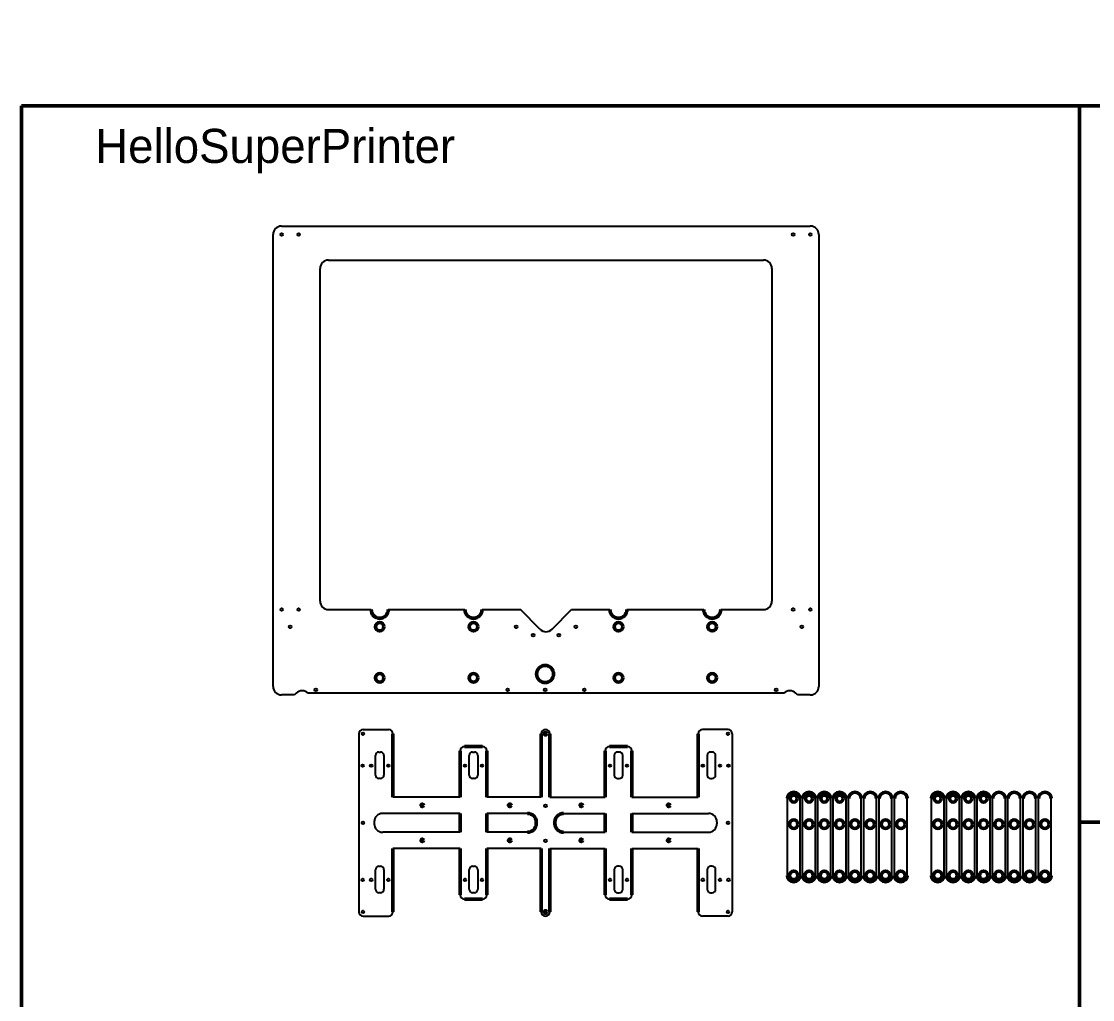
# Model space of a CAD drawing. Header units: millimetres. Extents: x -153 to 2861, y -1716 to 680.
# Drawn here: x -153 to 1103, y -467 to 680 of the extents above; entities that cross this region are included whole.
import ezdxf

# ---------------------------------------------------------------- set-up
doc = ezdxf.new("R2010")
doc.units = ezdxf.units.MM
doc.layers.get('0').update_dxf_attribs({"color": 18, "lineweight": 25})
for name, color, linetype, lineweight in [('Inside', 18, 'Continuous', 25), ('Layer1', 7, 'Continuous', 50), ('M3 Hole Frame', 18, 'Continuous', 25), ('Outside', 18, 'Continuous', 25)]:
    doc.layers.add(name, color=color, linetype=linetype, lineweight=lineweight)

msp = doc.modelspace()

# ---------------------------------------------------------------- linework, layer by layer
at = {"color": 0}
for p, q in [((247.33, -150.554), (277.39, -150.554)), ((675.33, -150.554), (645.269, -150.554)), ((242.33, -155.554), (242.33, -364.554)), ((680.33, -155.554), (680.33, -364.554)), ((261.83, -204.047), (261.83, -181.047)), ((265.83, -177.047), (267.83, -177.047)), ((271.83, -181.047), (271.83, -204.047)), ((371.83, -204.047), (371.83, -181.047)), ((375.83, -177.047), (377.83, -177.047)), ((381.83, -181.047), (381.83, -204.047)), ((541.83, -181.047), (541.83, -204.047)), ((547.83, -177.047), (545.83, -177.047)), ((551.83, -204.047), (551.83, -181.047)), ((650.83, -181.047), (650.83, -204.047)), ((656.83, -177.047), (654.83, -177.047)), ((660.83, -204.047), (660.83, -181.047)), ((267.83, -208.047), (265.83, -208.047)), ((377.83, -208.047), (375.83, -208.047)), ((545.83, -208.047), (547.83, -208.047)), ((654.83, -208.047), (656.83, -208.047)), ((361.269, -230.054), (282.39, -230.054)), ((456.33, -230.054), (392.39, -230.054)), ((466.33, -230.054), (531.269, -230.054)), ((562.39, -230.054), (640.269, -230.054)), ((361.269, -249.054), (270.33, -249.054)), ((440.33, -249.054), (392.39, -249.054)), ((482.33, -249.054), (531.269, -249.054)), ((562.39, -249.054), (652.33, -249.054)), ((260.33, -259.054), (260.33, -261.054)), ((662.33, -259.054), (662.33, -261.054)), ((361.269, -271.054), (270.33, -271.054)), ((440.33, -271.054), (392.39, -271.054)), ((482.33, -271.054), (531.269, -271.054)), ((562.39, -271.054), (652.33, -271.054)), ((361.269, -290.054), (282.39, -290.054)), ((456.33, -290.054), (392.39, -290.054)), ((466.33, -290.054), (531.269, -290.054)), ((562.39, -290.054), (640.269, -290.054)), ((265.83, -311.054), (267.83, -311.054)), ((375.83, -311.054), (377.83, -311.054)), ((547.83, -311.054), (545.83, -311.054)), ((656.83, -311.054), (654.83, -311.054)), ((261.83, -338.054), (261.83, -315.054)), ((271.83, -315.054), (271.83, -338.054)), ((371.83, -338.054), (371.83, -315.054)), ((381.83, -315.054), (381.83, -338.054)), ((541.83, -315.054), (541.83, -338.054)), ((551.83, -338.054), (551.83, -315.054)), ((650.83, -315.054), (650.83, -338.054)), ((660.83, -338.054), (660.83, -315.054)), ((267.83, -342.054), (265.83, -342.054)), ((377.83, -342.054), (375.83, -342.054)), ((545.83, -342.054), (547.83, -342.054)), ((654.83, -342.054), (656.83, -342.054)), ((247.33, -369.554), (277.39, -369.554)), ((675.33, -369.554), (645.269, -369.554))]:
    msp.add_line(p, q, dxfattribs=at)
for centre in [(247.33, -155.554), (675.33, -155.554), (246.83, -193.054), (256.83, -193.054), (276.83, -193.054), (366.83, -193.054), (386.83, -193.054), (536.83, -193.054), (556.83, -193.054), (645.83, -193.054), (665.83, -193.054), (675.83, -193.054), (461.33, -240.054), (247.33, -260.054), (675.33, -260.054), (461.33, -281.054), (246.83, -327.054), (256.83, -327.054), (276.83, -327.054), (366.83, -327.054), (386.83, -327.054), (536.83, -327.054), (556.83, -327.054), (645.83, -327.054), (665.83, -327.054), (675.83, -327.054), (247.33, -364.554), (675.33, -364.554)]:
    msp.add_circle(centre, 1.5, dxfattribs=at)
for centre, radius, start, end in [((247.33, -155.554), 5, 90, 180), ((277.39, -155.554), 5, 0, 90), ((461.33, -155.554), 5, 90, 180), ((461.33, -155.554), 5, 0, 90), ((645.269, -155.554), 5, 90, 180), ((675.33, -155.554), 5, 0, 90), ((366.269, -175.554), 5, 90, 180), ((387.39, -175.554), 5, 0, 90), ((536.269, -175.554), 5, 90, 180), ((557.39, -175.554), 5, 0, 90), ((265.83, -181.047), 4, 90, 180), ((267.83, -181.047), 4, 0, 90), ((375.83, -181.047), 4, 90, 180), ((377.83, -181.047), 4, 0, 90), ((545.83, -181.047), 4, 90, 180), ((547.83, -181.047), 4, 0, 90), ((654.83, -181.047), 4, 90, 180), ((656.83, -181.047), 4, 0, 90), ((265.83, -204.047), 4, 180, 270), ((267.83, -204.047), 4, 270, 0), ((375.83, -204.047), 4, 180, 270), ((377.83, -204.047), 4, 270, 0), ((545.83, -204.047), 4, 180, 270), ((547.83, -204.047), 4, 270, 0), ((654.83, -204.047), 4, 180, 270), ((656.83, -204.047), 4, 270, 0), ((270.33, -259.054), 10, 90, 180), ((652.33, -259.054), 10, 0, 90), ((270.33, -261.054), 10, 180, 270), ((652.33, -261.054), 10, 270, 0), ((265.83, -315.054), 4, 90, 180), ((267.83, -315.054), 4, 0, 90), ((375.83, -315.054), 4, 90, 180), ((377.83, -315.054), 4, 0, 90), ((545.83, -315.054), 4, 90, 180), ((547.83, -315.054), 4, 0, 90), ((654.83, -315.054), 4, 90, 180), ((656.83, -315.054), 4, 0, 90), ((265.83, -338.054), 4, 180, 270), ((267.83, -338.054), 4, 270, 0), ((375.83, -338.054), 4, 180, 270), ((377.83, -338.054), 4, 270, 0), ((545.83, -338.054), 4, 180, 270), ((547.83, -338.054), 4, 270, 0), ((654.83, -338.054), 4, 180, 270), ((656.83, -338.054), 4, 270, 0), ((366.269, -344.554), 5, 180, 270), ((387.39, -344.554), 5, 270, 0), ((536.269, -344.554), 5, 180, 270), ((557.39, -344.554), 5, 270, 0), ((247.33, -364.554), 5, 180, 270), ((277.39, -364.554), 5, 270, 0), ((461.33, -364.554), 5, 180, 270), ((461.33, -364.554), 5, 270, 0), ((645.269, -364.554), 5, 180, 270), ((675.33, -364.554), 5, 270, 0)]:
    msp.add_arc(centre, radius, start, end, dxfattribs=at)
at = {"layer": 'Inside', "color": 7}
for p, q in [((196.83, 0), (196.83, 390)), ((206.83, 400), (716.83, 400)), ((726.83, 390), (726.83, 0)), ((206.83, -10), (256.83, -10)), ((276.83, -10), (366.83, -10)), ((386.83, -10), (431.83, -10)), ((454.759, -32.929), (431.83, -10)), ((468.901, -32.929), (491.83, -10)), ((491.83, -10), (536.83, -10)), ((556.83, -10), (646.83, -10)), ((666.83, -10), (716.83, -10)), ((744.911, -321.704), (744.911, -231.704)), ((759.911, -321.704), (759.911, -231.704)), ((762.853, -321.704), (762.853, -231.704)), ((777.853, -321.704), (777.853, -231.704)), ((780.795, -321.704), (780.795, -231.704)), ((795.795, -321.704), (795.795, -231.704)), ((798.737, -321.704), (798.737, -231.704)), ((813.737, -321.704), (813.737, -231.704)), ((816.679, -321.704), (816.679, -231.704)), ((831.679, -321.704), (831.679, -231.704)), ((834.621, -321.704), (834.621, -231.704)), ((849.621, -321.704), (849.621, -231.704)), ((852.563, -321.704), (852.563, -231.704)), ((867.563, -321.704), (867.563, -231.704)), ((870.506, -321.704), (870.506, -231.704)), ((885.506, -321.704), (885.506, -231.704)), ((913.83, -321.704), (913.83, -231.704)), ((928.83, -321.704), (928.83, -231.704)), ((931.772, -321.704), (931.772, -231.704)), ((946.772, -321.704), (946.772, -231.704)), ((949.715, -321.704), (949.715, -231.704)), ((964.715, -321.704), (964.715, -231.704)), ((967.657, -321.704), (967.657, -231.704)), ((982.657, -321.704), (982.657, -231.704)), ((985.599, -321.704), (985.599, -231.704)), ((1000.599, -321.704), (1000.599, -231.704)), ((1003.541, -321.704), (1003.541, -231.704)), ((1018.541, -321.704), (1018.541, -231.704)), ((1021.483, -321.704), (1021.483, -231.704)), ((1036.483, -321.704), (1036.483, -231.704)), ((1039.425, -321.704), (1039.425, -231.704)), ((1054.425, -321.704), (1054.425, -231.704))]:
    msp.add_line(p, q, dxfattribs=at)
for centre, start, end in [((206.83, 390), 90, 180), ((716.83, 390), 0, 90), ((206.83, 0), 180, 270), ((716.83, 0), 270, 0), ((461.83, -25.858), 225, 315)]:
    msp.add_arc(centre, 10, start, end, dxfattribs=at)
at = {"layer": 'Layer1'}
for p, q in [((282.39, -230.054), (282.39, -155.554)), ((456.33, -230.054), (456.33, -155.554)), ((466.33, -230.054), (466.33, -155.554)), ((640.269, -230.054), (640.269, -155.554)), ((361.269, -230.054), (361.269, -175.554)), ((366.269, -170.554), (387.39, -170.554)), ((392.39, -230.054), (392.39, -175.554)), ((531.269, -230.054), (531.269, -175.554)), ((557.39, -170.554), (536.269, -170.554)), ((562.39, -230.054), (562.39, -175.554)), ((361.269, -249.054), (361.269, -271.054)), ((392.39, -271.054), (392.39, -249.054)), ((531.269, -271.054), (531.269, -249.054)), ((562.39, -271.054), (562.39, -249.054)), ((450.33, -259.054), (450.33, -261.054)), ((472.33, -259.054), (472.33, -261.054)), ((282.39, -364.554), (282.39, -290.054)), ((361.269, -344.554), (361.269, -290.054)), ((392.39, -344.554), (392.39, -290.054)), ((456.33, -290.054), (456.33, -364.554)), ((466.33, -290.054), (466.33, -364.554)), ((531.269, -344.554), (531.269, -290.054)), ((562.39, -344.554), (562.39, -290.054)), ((640.269, -364.554), (640.269, -290.054)), ((366.269, -349.554), (387.39, -349.554)), ((557.39, -349.554), (536.269, -349.554))]:
    msp.add_line(p, q, dxfattribs=at)
for points in [[(-153.393, 581.157), (-153.393, -815.331), (1087.758, -815.331), (1087.758, 581.157)], [(1087.758, 581.157), (1087.758, -259.369), (2860.596, -259.369), (2860.596, 581.157)], [(2860.596, -1715.857), (2860.596, -259.369), (1087.758, -259.369), (1087.758, -1715.857)]]:
    msp.add_lwpolyline(points, close=True, dxfattribs=at)
for centre, radius in [((1015, 680), 0), ((266.83, -30), 5), ((376.83, -30), 5), ((546.83, -30), 5), ((656.83, -30), 5), ((266.83, -90), 5), ((376.83, -90), 5), ((460.83, -85.478), 10), ((546.83, -90), 5), ((656.83, -90), 5), ((461.33, -155.554), 1.5), ((316.83, -239.554), 1.5), ((419.36, -239.554), 1.5), ((503.299, -239.554), 1.5), ((605.83, -239.554), 1.5), ((752.411, -231.704), 4.05), ((770.353, -231.704), 4.05), ((788.295, -231.704), 4.05), ((806.237, -231.704), 4.05), ((921.33, -231.704), 4.05), ((939.272, -231.704), 4.05), ((957.215, -231.704), 4.05), ((975.157, -231.704), 4.05), ((752.411, -261.704), 5), ((770.353, -261.704), 5), ((788.295, -261.704), 5), ((806.237, -261.704), 5), ((824.179, -261.704), 5), ((842.121, -261.704), 5), ((860.063, -261.704), 5), ((878.006, -261.704), 5), ((921.33, -261.704), 5), ((939.272, -261.704), 5), ((957.215, -261.704), 5), ((975.157, -261.704), 5), ((993.099, -261.704), 5), ((1011.041, -261.704), 5), ((1028.983, -261.704), 5), ((1046.925, -261.704), 5), ((316.83, -280.554), 1.5), ((419.36, -280.554), 1.5), ((503.299, -280.554), 1.5), ((605.83, -280.554), 1.5), ((752.411, -321.704), 5), ((770.353, -321.704), 5), ((788.295, -321.704), 5), ((806.237, -321.704), 5), ((824.179, -321.704), 5), ((842.121, -321.704), 5), ((860.063, -321.704), 5), ((878.006, -321.704), 5), ((921.33, -321.704), 5), ((939.272, -321.704), 5), ((957.215, -321.704), 5), ((975.157, -321.704), 5), ((993.099, -321.704), 5), ((1011.041, -321.704), 5), ((1028.983, -321.704), 5), ((1046.925, -321.704), 5), ((461.33, -364.554), 1.5)]:
    msp.add_circle(centre, radius, dxfattribs=at)
for centre, radius, start, end in [((266.83, -10), 10, 180, 0), ((376.83, -10), 10, 180, 0), ((546.83, -10), 10, 180, 0), ((656.83, -10), 10, 180, 0), ((752.411, -231.704), 7.5, 0, 180), ((770.353, -231.704), 7.5, 0, 180), ((788.295, -231.704), 7.5, 0, 180), ((806.237, -231.704), 7.5, 0, 180), ((824.179, -231.704), 7.5, 0, 180), ((842.121, -231.704), 7.5, 0, 180), ((860.063, -231.704), 7.5, 0, 180), ((878.006, -231.704), 7.5, 0, 180), ((921.33, -231.704), 7.5, 0, 180), ((939.272, -231.704), 7.5, 0, 180), ((957.215, -231.704), 7.5, 0, 180), ((975.157, -231.704), 7.5, 0, 180), ((993.099, -231.704), 7.5, 0, 180), ((1011.041, -231.704), 7.5, 0, 180), ((1028.983, -231.704), 7.5, 0, 180), ((1046.925, -231.704), 7.5, 0, 180), ((440.33, -259.054), 10, 0, 90), ((482.33, -259.054), 10, 90, 180), ((440.33, -261.054), 10, 270, 0), ((482.33, -261.054), 10, 180, 270), ((752.411, -321.704), 7.5, 180, 0), ((770.353, -321.704), 7.5, 180, 0), ((788.295, -321.704), 7.5, 180, 0), ((806.237, -321.704), 7.5, 180, 0), ((824.179, -321.704), 7.5, 180, 0), ((842.121, -321.704), 7.5, 180, 0), ((860.063, -321.704), 7.5, 180, 0), ((878.006, -321.704), 7.5, 180, 0), ((921.33, -321.704), 7.5, 180, 0), ((939.272, -321.704), 7.5, 180, 0), ((957.215, -321.704), 7.5, 180, 0), ((975.157, -321.704), 7.5, 180, 0), ((993.099, -321.704), 7.5, 180, 0), ((1011.041, -321.704), 7.5, 180, 0), ((1028.983, -321.704), 7.5, 180, 0), ((1046.925, -321.704), 7.5, 180, 0)]:
    msp.add_arc(centre, radius, start, end, dxfattribs=at)
at = {"layer": 'M3 Hole Frame', "color": 7}
for centre in [(151.83, 430), (171.83, 430), (751.83, 430), (771.83, 430), (151.83, -10), (171.83, -10), (751.83, -10), (771.83, -10), (161.83, -30), (426.83, -30), (496.83, -30), (761.83, -30), (446.83, -40), (476.83, -40), (191.83, -104), (416.83, -104), (460.83, -104), (506.83, -104), (731.83, -104)]:
    msp.add_circle(centre, 1.55, dxfattribs=at)
at = {"layer": 'Outside', "color": 7}
for p, q in [((151.83, 440), (771.83, 440)), ((141.83, -100), (141.83, 430)), ((781.83, 430), (781.83, -100)), ((166.83, -110), (151.83, -110)), ((168.83, -108), (166.83, -110)), ((168.83, -108), (168.759, -108.071)), ((740.759, -108.071), (182.901, -108.071)), ((740.759, -108.071), (740.83, -108)), ((756.83, -110), (754.83, -108)), ((754.83, -108), (754.901, -108.071)), ((771.83, -110), (756.83, -110))]:
    msp.add_line(p, q, dxfattribs=at)
for centre, start, end in [((151.83, 430), 90, 180), ((771.83, 430), 0, 90), ((151.83, -100), 180, 270), ((771.83, -100), 270, 0), ((175.83, -115.142), 45, 135), ((747.83, -115.142), 45, 135)]:
    msp.add_arc(centre, 10, start, end, dxfattribs=at)

# ---------------------------------------------------------------- texts
at = {"layer": 'Layer1', "insert": (-66.877, 553.96), "char_height": 40, "width": 1045.29368, "attachment_point": 1}
msp.add_mtext('{HelloSuperPrinter\\P\\P}', dxfattribs=at)

doc.saveas('drawing.dxf')
